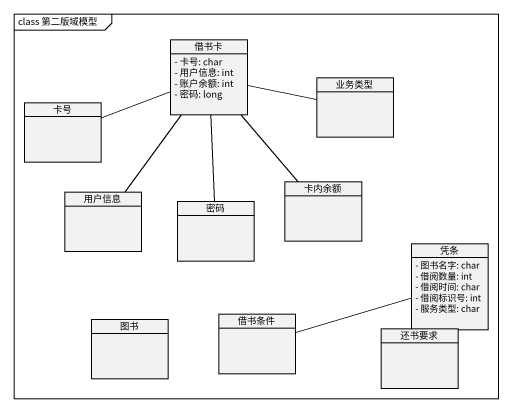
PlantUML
@startuml
mainframe class 第二版域模型
hide circle
hide empty members
skinparam classAttributeIconSize 0
class 借书卡 {
  - 卡号: char
  - 用户信息: int
  - 账户余额: int
  - 密码: long
}
class 卡号
class 业务类型
class 卡内余额
class 用户信息
class 密码
class 凭条 {
  - 图书名字: char
  - 借阅数量: int
  - 借阅时间: char
  - 借阅标识号: int
  - 服务类型: char
}
class 图书
class 借书条件
class 还书要求
借书卡 -left- 卡号
借书卡 -right- 业务类型
借书卡 -- 卡内余额
借书卡 -- 用户信息
借书卡 -- 密码
凭条 -left- 借书条件
凭条 -- 还书要求
@enduml
